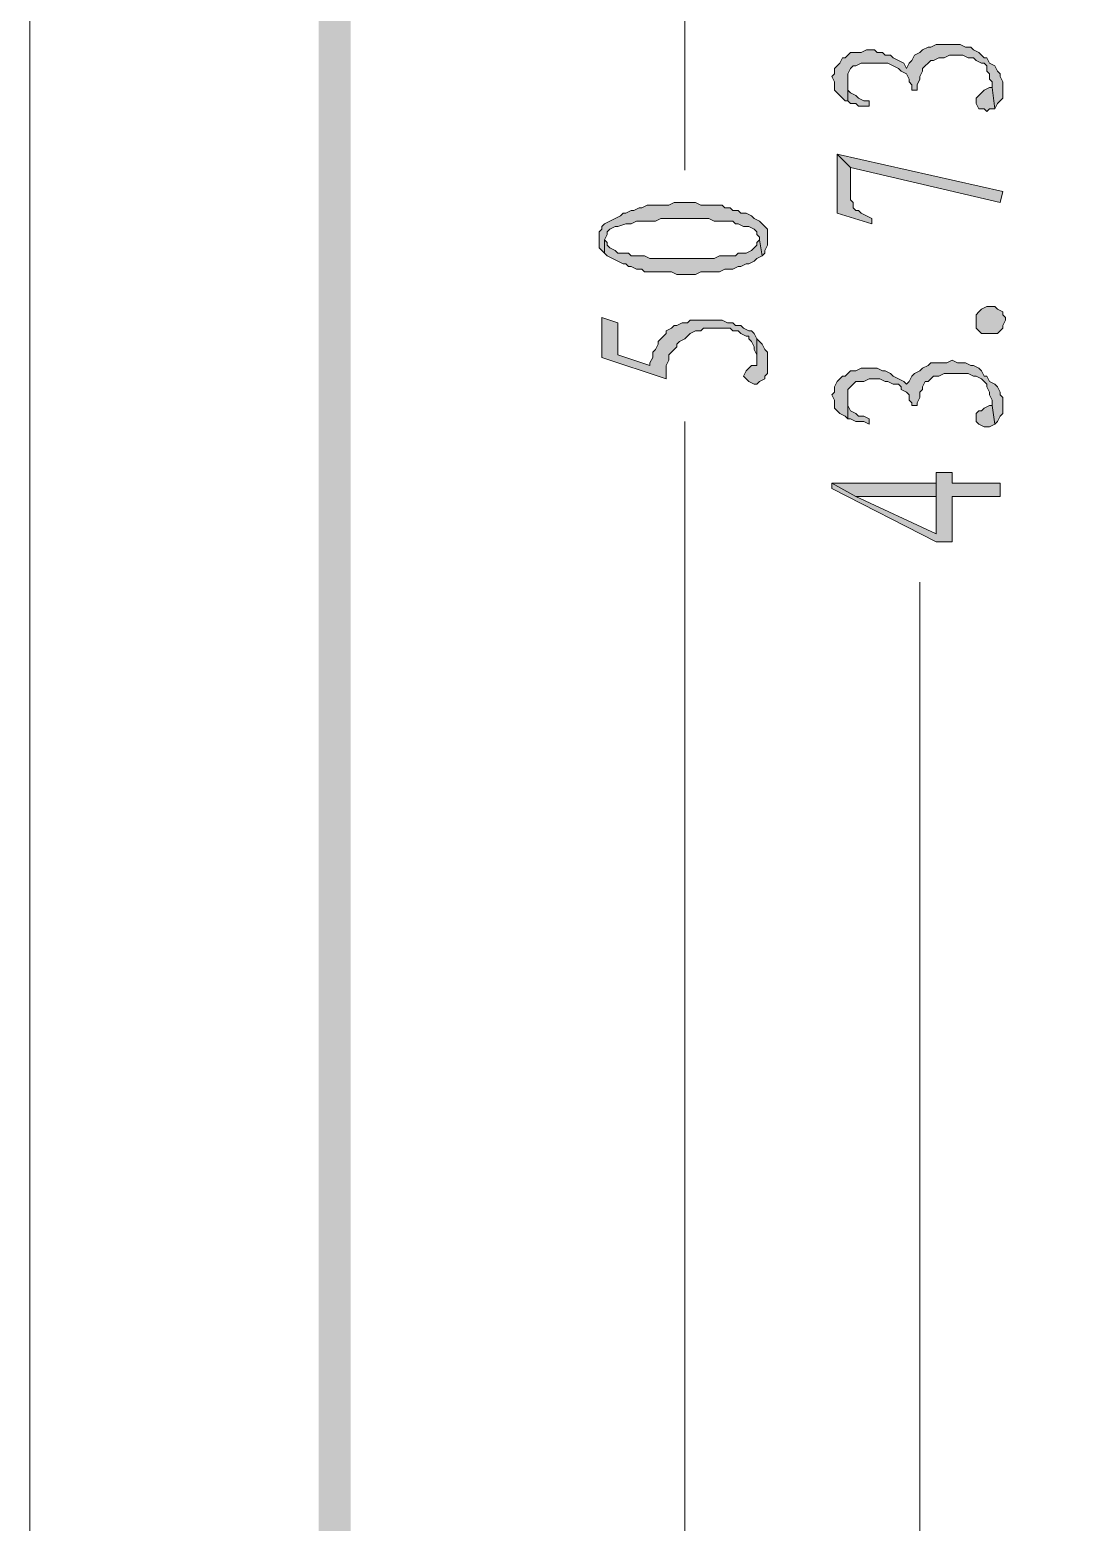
# Model space of a CAD drawing. Header units: millimetres. Extents: x 7 to 289, y 10 to 206.
# Drawn here: x 7.06 to 23.82, y 124.77 to 148.39 of the extents above; entities that cross this region are included whole.
import ezdxf

# ---------------------------------------------------------------- set-up
doc = ezdxf.new("R2010")
doc.units = ezdxf.units.MM

msp = doc.modelspace()

# ---------------------------------------------------------------- hatches: boundary and pattern name
h = msp.add_hatch(color=7)
h.dxf.hatch_style = 2
h.paths.add_polyline_path([(11.634011, 15.231992), (12.142011, 15.231992), (11.634011, 201.540886)])
h = msp.add_hatch(color=7)
h.dxf.hatch_style = 2
h.paths.add_polyline_path([(12.142011, 15.231992), (11.634011, 201.540886), (12.142011, 201.032886)])
at = {"true_color": 0xdda500}
h = msp.add_hatch(color=42, dxfattribs=at)
h.dxf.hatch_style = 2
h.paths.add_polyline_path([(19.762011, 147.650553), (19.804345, 147.565886), (19.804345, 147.481219), (19.804345, 147.438886), (19.846678, 147.396553), (19.889011, 147.354219), (19.973678, 147.269553), (20.016011, 147.269553), (20.016011, 147.608219), (20.016011, 147.650553), (20.016011, 147.692886), (20.058345, 147.777553), (20.100678, 147.819886), (20.143011, 147.819886), (20.227678, 147.862219), (20.270011, 147.862219), (20.354678, 147.862219), (20.481678, 147.862219), (20.524011, 147.862219), (20.608678, 147.862219), (20.651011, 147.862219), (20.735678, 147.819886), (20.820345, 147.777553), (20.862678, 147.735219), (20.947345, 147.692886), (20.989678, 147.608219), (20.989678, 147.565886), (21.032011, 147.523553), (21.032011, 147.438886), (21.116678, 147.438886), (21.116678, 147.523553), (21.159011, 147.608219), (21.159011, 147.650553), (21.201345, 147.735219), (21.201345, 147.777553), (21.243678, 147.819886), (21.286011, 147.862219), (21.328345, 147.904553), (21.370678, 147.904553), (21.455345, 147.946886), (21.540011, 147.946886), (21.624678, 147.989219), (21.709345, 147.989219), (21.751678, 147.989219), (21.836345, 147.989219), (21.921011, 147.946886), (22.005678, 147.946886), (22.048011, 147.904553), (22.132678, 147.862219), (22.175011, 147.862219), (22.217345, 147.819886), (22.217345, 147.735219), (22.259678, 147.692886), (22.259678, 147.608219), (22.302011, 147.565886), (22.302011, 147.481219), (22.344345, 147.142553), (22.386678, 147.227219), (22.429011, 147.269553), (22.471345, 147.311886), (22.471345, 147.396553), (22.471345, 147.481219), (22.471345, 147.523553), (22.471345, 147.565886), (22.429011, 147.650553), (22.429011, 147.692886), (22.386678, 147.735219), (22.344345, 147.819886), (22.259678, 147.862219), (22.217345, 147.946886), (22.175011, 147.946886), (22.132678, 147.989219), (22.090345, 148.031553), (22.005678, 148.073886), (21.963345, 148.116219), (21.878678, 148.116219), (21.794011, 148.158553), (21.751678, 148.158553), (21.667011, 148.158553), (21.582345, 148.158553), (21.497678, 148.158553), (21.413011, 148.158553), (21.328345, 148.116219), (21.286011, 148.116219), (21.201345, 148.073886), (21.159011, 148.031553), (21.074345, 147.989219), (21.032011, 147.904553), (20.989678, 147.862219), (20.947345, 147.777553), (20.905011, 147.862219), (20.820345, 147.904553), (20.735678, 147.946886), (20.693345, 147.989219), (20.608678, 147.989219), (20.566345, 148.031553), (20.481678, 148.031553), (20.439345, 148.073886), (20.354678, 148.073886), (20.312345, 148.073886), (20.227678, 148.031553), (20.143011, 148.031553), (20.058345, 148.031553), (20.016011, 147.989219), (19.973678, 147.946886), (19.931345, 147.946886), (19.889011, 147.862219), (19.846678, 147.819886), (19.804345, 147.777553), (19.804345, 147.735219), (19.804345, 147.692886)])
h = msp.add_hatch(color=42, dxfattribs=at)
h.dxf.hatch_style = 2
h.paths.add_polyline_path([(20.016011, 147.269553), (20.058345, 147.227219), (20.143011, 147.227219), (20.185345, 147.184886), (20.270011, 147.184886), (20.354678, 147.184886), (20.354678, 147.269553), (20.270011, 147.269553), (20.185345, 147.311886), (20.143011, 147.354219), (20.058345, 147.396553), (20.016011, 147.438886), (20.016011, 147.523553), (20.016011, 147.608219)])
h = msp.add_hatch(color=42, dxfattribs=at)
h.dxf.hatch_style = 2
h.paths.add_polyline_path([(22.048011, 147.269553), (22.048011, 147.227219), (22.090345, 147.142553), (22.175011, 147.142553), (22.217345, 147.100219), (22.259678, 147.142553), (22.344345, 147.142553), (22.302011, 147.481219), (22.259678, 147.481219), (22.175011, 147.438886), (22.132678, 147.396553), (22.090345, 147.354219), (22.048011, 147.311886)])
h = msp.add_hatch(color=42, dxfattribs=at)
h.dxf.hatch_style = 2
h.paths.add_polyline_path([(19.846678, 146.422886), (19.846678, 145.491553), (20.397011, 145.322219), (20.397011, 145.406886), (20.312345, 145.449219), (20.227678, 145.491553), (20.185345, 145.533886), (20.143011, 145.533886), (20.100678, 145.576219), (20.100678, 145.660886), (20.058345, 145.703219), (20.058345, 146.211219)])
h = msp.add_hatch(color=42, dxfattribs=at)
h.dxf.hatch_style = 2
h.paths.add_polyline_path([(19.846678, 146.422886), (20.058345, 146.211219), (22.429011, 145.660886), (22.471345, 145.830219)])
h = msp.add_hatch(color=42, dxfattribs=at)
h.dxf.hatch_style = 2
h.paths.add_polyline_path([(16.079011, 145.068219), (16.079011, 145.025886), (16.079011, 144.941219), (16.121345, 144.898886), (16.163678, 144.856553), (16.163678, 145.068219), (16.206011, 145.152886), (16.206011, 145.195219), (16.248345, 145.237553), (16.333011, 145.279886), (16.375345, 145.279886), (16.502345, 145.322219), (16.544678, 145.322219), (16.587011, 145.322219), (16.671678, 145.364553), (16.714011, 145.364553), (16.798678, 145.364553), (16.883345, 145.364553), (16.968011, 145.364553), (17.052678, 145.406886), (17.137345, 145.406886), (17.222011, 145.406886), (17.306678, 145.406886), (17.391345, 145.406886), (17.433678, 145.406886), (17.560678, 145.406886), (17.645345, 145.406886), (17.730011, 145.406886), (17.814678, 145.406886), (17.899345, 145.364553), (17.984011, 145.364553), (18.068678, 145.364553), (18.111011, 145.364553), (18.195678, 145.364553), (18.238011, 145.322219), (18.280345, 145.322219), (18.365011, 145.279886), (18.449678, 145.279886), (18.534345, 145.237553), (18.576678, 145.195219), (18.576678, 145.152886), (18.619011, 145.110553), (18.619011, 145.068219), (18.661345, 144.814219), (18.703678, 144.856553), (18.703678, 144.898886), (18.746011, 144.983553), (18.746011, 145.025886), (18.746011, 145.068219), (18.746011, 145.110553), (18.746011, 145.152886), (18.746011, 145.237553), (18.703678, 145.279886), (18.661345, 145.322219), (18.619011, 145.364553), (18.534345, 145.406886), (18.492011, 145.449219), (18.407345, 145.491553), (18.322678, 145.491553), (18.280345, 145.533886), (18.195678, 145.533886), (18.153345, 145.576219), (18.068678, 145.576219), (18.026345, 145.618553), (17.941678, 145.618553), (17.857011, 145.618553), (17.772345, 145.618553), (17.687678, 145.618553), (17.603011, 145.660886), (17.518345, 145.660886), (17.391345, 145.660886), (17.349011, 145.660886), (17.264345, 145.660886), (17.179678, 145.618553), (17.095011, 145.618553), (17.010345, 145.618553), (16.925678, 145.618553), (16.841011, 145.618553), (16.756345, 145.576219), (16.714011, 145.576219), (16.629345, 145.533886), (16.587011, 145.533886), (16.502345, 145.491553), (16.460011, 145.491553), (16.417678, 145.449219), (16.333011, 145.406886), (16.248345, 145.364553), (16.163678, 145.322219), (16.121345, 145.279886), (16.121345, 145.237553), (16.079011, 145.195219), (16.079011, 145.152886)])
h = msp.add_hatch(color=42, dxfattribs=at)
h.dxf.hatch_style = 2
h.paths.add_polyline_path([(16.163678, 144.856553), (16.206011, 144.814219), (16.290678, 144.771886), (16.375345, 144.729553), (16.460011, 144.687219), (16.502345, 144.687219), (16.544678, 144.644886), (16.587011, 144.644886), (16.671678, 144.602553), (16.756345, 144.602553), (16.798678, 144.560219), (16.883345, 144.560219), (16.968011, 144.560219), (17.052678, 144.560219), (17.137345, 144.560219), (17.222011, 144.560219), (17.306678, 144.517886), (17.391345, 144.517886), (17.476011, 144.517886), (17.603011, 144.517886), (17.687678, 144.560219), (17.772345, 144.560219), (17.857011, 144.560219), (17.941678, 144.560219), (17.984011, 144.560219), (18.068678, 144.602553), (18.153345, 144.602553), (18.195678, 144.602553), (18.280345, 144.644886), (18.322678, 144.644886), (18.407345, 144.687219), (18.449678, 144.687219), (18.534345, 144.729553), (18.576678, 144.771886), (18.661345, 144.814219), (18.619011, 145.068219), (18.576678, 145.025886), (18.576678, 144.983553), (18.534345, 144.941219), (18.492011, 144.898886), (18.407345, 144.856553), (18.280345, 144.856553), (18.238011, 144.814219), (18.153345, 144.814219), (18.111011, 144.814219), (18.026345, 144.814219), (17.984011, 144.814219), (17.899345, 144.771886), (17.814678, 144.771886), (17.730011, 144.771886), (17.603011, 144.771886), (17.518345, 144.771886), (17.391345, 144.771886), (17.306678, 144.771886), (17.222011, 144.771886), (17.137345, 144.771886), (17.052678, 144.771886), (16.968011, 144.771886), (16.883345, 144.771886), (16.798678, 144.814219), (16.714011, 144.814219), (16.671678, 144.814219), (16.587011, 144.814219), (16.544678, 144.856553), (16.502345, 144.856553), (16.460011, 144.856553), (16.375345, 144.856553), (16.333011, 144.898886), (16.248345, 144.941219), (16.206011, 144.983553), (16.206011, 145.025886), (16.163678, 145.068219)])
h = msp.add_hatch(color=42, dxfattribs=at)
h.dxf.hatch_style = 2
h.paths.add_polyline_path([(22.471345, 143.882886), (22.513678, 143.840553), (22.513678, 143.798219), (22.471345, 143.713553), (22.471345, 143.671219), (22.429011, 143.628886), (22.386678, 143.586553), (22.302011, 143.586553), (22.217345, 143.586553), (22.132678, 143.586553), (22.090345, 143.628886), (22.048011, 143.671219), (22.048011, 143.713553), (22.048011, 143.755886), (22.048011, 143.840553), (22.048011, 143.882886), (22.090345, 143.925219), (22.132678, 143.967553), (22.217345, 144.009886), (22.259678, 144.009886), (22.344345, 144.009886), (22.386678, 143.967553), (22.471345, 143.925219)])
h = msp.add_hatch(color=42, dxfattribs=at)
h.dxf.hatch_style = 2
h.paths.add_polyline_path([(16.121345, 143.840553), (16.121345, 143.205553), (17.137345, 142.866886), (17.137345, 142.951553), (17.137345, 143.036219), (17.137345, 143.078553), (17.179678, 143.163219), (17.179678, 143.247886), (17.222011, 143.290219), (17.264345, 143.332553), (17.306678, 143.374886), (17.306678, 143.417219), (17.349011, 143.459553), (17.433678, 143.501886), (17.476011, 143.544219), (17.518345, 143.586553), (17.603011, 143.628886), (17.687678, 143.628886), (17.730011, 143.671219), (17.814678, 143.671219), (17.899345, 143.671219), (17.984011, 143.671219), (18.068678, 143.671219), (18.153345, 143.671219), (18.195678, 143.628886), (18.280345, 143.628886), (18.322678, 143.586553), (18.407345, 143.544219), (18.449678, 143.544219), (18.449678, 143.501886), (18.492011, 143.459553), (18.534345, 143.374886), (18.534345, 143.332553), (18.576678, 143.247886), (18.576678, 143.163219), (18.576678, 143.078553), (18.576678, 143.501886), (18.534345, 143.586553), (18.492011, 143.628886), (18.449678, 143.628886), (18.365011, 143.671219), (18.322678, 143.713553), (18.238011, 143.713553), (18.195678, 143.755886), (18.111011, 143.755886), (18.026345, 143.798219), (17.941678, 143.798219), (17.857011, 143.798219), (17.772345, 143.798219), (17.687678, 143.798219), (17.603011, 143.798219), (17.518345, 143.798219), (17.476011, 143.755886), (17.391345, 143.755886), (17.306678, 143.713553), (17.264345, 143.713553), (17.222011, 143.671219), (17.137345, 143.628886), (17.137345, 143.586553), (17.095011, 143.544219), (17.052678, 143.501886), (17.010345, 143.459553), (17.010345, 143.417219), (16.968011, 143.332553), (16.925678, 143.290219), (16.925678, 143.205553), (16.883345, 143.120886), (16.883345, 143.078553), (16.375345, 143.247886), (16.375345, 143.755886)])
h = msp.add_hatch(color=42, dxfattribs=at)
h.dxf.hatch_style = 2
h.paths.add_polyline_path([(18.365011, 142.909219), (18.407345, 142.866886), (18.449678, 142.824553), (18.534345, 142.782219), (18.576678, 142.782219), (18.619011, 142.824553), (18.703678, 142.866886), (18.703678, 142.909219), (18.746011, 142.951553), (18.746011, 143.036219), (18.746011, 143.120886), (18.746011, 143.205553), (18.746011, 143.247886), (18.746011, 143.290219), (18.703678, 143.332553), (18.661345, 143.417219), (18.619011, 143.459553), (18.576678, 143.501886), (18.576678, 143.078553), (18.492011, 143.078553), (18.449678, 143.036219), (18.407345, 142.993886)])
h = msp.add_hatch(color=42, dxfattribs=at)
h.dxf.hatch_style = 2
h.paths.add_polyline_path([(19.762011, 142.612886), (19.804345, 142.528219), (19.804345, 142.485886), (19.804345, 142.401219), (19.846678, 142.358886), (19.889011, 142.316553), (19.973678, 142.274219), (20.016011, 142.231886), (20.016011, 142.570553), (20.016011, 142.612886), (20.016011, 142.697553), (20.058345, 142.739886), (20.100678, 142.782219), (20.143011, 142.824553), (20.227678, 142.824553), (20.270011, 142.824553), (20.354678, 142.866886), (20.481678, 142.866886), (20.524011, 142.866886), (20.608678, 142.824553), (20.651011, 142.824553), (20.735678, 142.782219), (20.820345, 142.782219), (20.862678, 142.739886), (20.862678, 142.697553), (20.947345, 142.655219), (20.989678, 142.612886), (20.989678, 142.528219), (21.032011, 142.485886), (21.032011, 142.443553), (21.116678, 142.443553), (21.116678, 142.485886), (21.159011, 142.570553), (21.159011, 142.655219), (21.201345, 142.697553), (21.201345, 142.739886), (21.243678, 142.824553), (21.286011, 142.824553), (21.328345, 142.866886), (21.370678, 142.909219), (21.455345, 142.909219), (21.540011, 142.951553), (21.624678, 142.951553), (21.709345, 142.951553), (21.751678, 142.951553), (21.836345, 142.951553), (21.921011, 142.951553), (22.005678, 142.909219), (22.048011, 142.909219), (22.132678, 142.866886), (22.175011, 142.824553), (22.217345, 142.782219), (22.217345, 142.739886), (22.259678, 142.655219), (22.259678, 142.612886), (22.302011, 142.528219), (22.302011, 142.443553), (22.344345, 142.147219), (22.386678, 142.189553), (22.429011, 142.274219), (22.471345, 142.316553), (22.471345, 142.401219), (22.471345, 142.443553), (22.471345, 142.485886), (22.471345, 142.570553), (22.429011, 142.612886), (22.429011, 142.655219), (22.386678, 142.739886), (22.344345, 142.782219), (22.259678, 142.824553), (22.217345, 142.909219), (22.175011, 142.909219), (22.132678, 142.993886), (22.090345, 143.036219), (22.005678, 143.078553), (21.963345, 143.078553), (21.878678, 143.120886), (21.794011, 143.120886), (21.751678, 143.120886), (21.667011, 143.163219), (21.582345, 143.120886), (21.497678, 143.120886), (21.413011, 143.120886), (21.328345, 143.120886), (21.286011, 143.078553), (21.201345, 143.036219), (21.159011, 142.993886), (21.074345, 142.951553), (21.032011, 142.909219), (20.989678, 142.824553), (20.947345, 142.782219), (20.905011, 142.824553), (20.820345, 142.866886), (20.735678, 142.909219), (20.693345, 142.951553), (20.608678, 142.993886), (20.566345, 142.993886), (20.481678, 143.036219), (20.439345, 143.036219), (20.354678, 143.036219), (20.312345, 143.036219), (20.227678, 143.036219), (20.143011, 142.993886), (20.058345, 142.993886), (20.016011, 142.951553), (19.973678, 142.909219), (19.931345, 142.909219), (19.889011, 142.866886), (19.846678, 142.824553), (19.804345, 142.739886), (19.804345, 142.697553), (19.804345, 142.655219)])
h = msp.add_hatch(color=42, dxfattribs=at)
h.dxf.hatch_style = 2
h.paths.add_polyline_path([(20.016011, 142.231886), (20.058345, 142.231886), (20.143011, 142.189553), (20.185345, 142.189553), (20.270011, 142.189553), (20.354678, 142.147219), (20.354678, 142.231886), (20.270011, 142.274219), (20.185345, 142.274219), (20.143011, 142.316553), (20.058345, 142.358886), (20.016011, 142.443553), (20.016011, 142.485886), (20.016011, 142.570553)])
h = msp.add_hatch(color=42, dxfattribs=at)
h.dxf.hatch_style = 2
h.paths.add_polyline_path([(22.048011, 142.231886), (22.048011, 142.189553), (22.090345, 142.147219), (22.175011, 142.104886), (22.217345, 142.104886), (22.259678, 142.104886), (22.344345, 142.147219), (22.302011, 142.443553), (22.259678, 142.443553), (22.175011, 142.401219), (22.132678, 142.358886), (22.090345, 142.358886), (22.048011, 142.316553)])
h = msp.add_hatch(color=42, dxfattribs=at)
h.dxf.hatch_style = 2
h.paths.add_polyline_path([(19.762011, 141.215886), (19.762011, 141.131219), (21.413011, 140.284553), (21.667011, 140.284553), (21.667011, 141.004219), (22.429011, 141.004219), (22.429011, 141.215886), (21.667011, 141.215886), (21.667011, 141.385219), (21.413011, 141.385219), (21.413011, 141.215886), (21.413011, 140.411553), (20.143011, 141.004219)])
h = msp.add_hatch(color=42, dxfattribs=at)
h.dxf.hatch_style = 2
h.paths.add_polyline_path([(19.762011, 141.215886), (20.143011, 141.004219), (21.413011, 141.004219), (21.413011, 140.411553), (21.413011, 141.215886)])

# ---------------------------------------------------------------- linework, layer by layer
at = {"color": 7, "lineweight": 0}
msp.add_lwpolyline([(7.062011, 10.405992), (288.705678, 10.405992), (288.705678, 206.112992), (7.062011, 206.112992)], close=True, dxfattribs=at)
at = {"color": 3, "lineweight": 0, "true_color": 0x00ff00}
for points in [[(17.433678, 172.838886), (17.433678, 146.168886)], [(17.433678, 115.519553), (17.433678, 142.189553)], [(21.159011, 119.414219), (21.159011, 139.649553)]]:
    msp.add_lwpolyline(points, dxfattribs=at)
at = {"color": 42, "lineweight": 0, "true_color": 0xdda500}
for points in [[(19.762011, 147.650553), (19.804345, 147.565886), (19.804345, 147.481219), (19.804345, 147.438886), (19.846678, 147.396553), (19.889011, 147.354219), (19.973678, 147.269553), (20.016011, 147.269553), (20.016011, 147.608219), (20.016011, 147.650553), (20.016011, 147.692886), (20.058345, 147.777553), (20.100678, 147.819886), (20.143011, 147.819886), (20.227678, 147.862219), (20.270011, 147.862219), (20.354678, 147.862219), (20.481678, 147.862219), (20.524011, 147.862219), (20.608678, 147.862219), (20.651011, 147.862219), (20.735678, 147.819886), (20.820345, 147.777553), (20.862678, 147.735219), (20.947345, 147.692886), (20.989678, 147.608219), (20.989678, 147.565886), (21.032011, 147.523553), (21.032011, 147.438886), (21.116678, 147.438886), (21.116678, 147.523553), (21.159011, 147.608219), (21.159011, 147.650553), (21.201345, 147.735219), (21.201345, 147.777553), (21.243678, 147.819886), (21.286011, 147.862219), (21.328345, 147.904553), (21.370678, 147.904553), (21.455345, 147.946886), (21.540011, 147.946886), (21.624678, 147.989219), (21.709345, 147.989219), (21.751678, 147.989219), (21.836345, 147.989219), (21.921011, 147.946886), (22.005678, 147.946886), (22.048011, 147.904553), (22.132678, 147.862219), (22.175011, 147.862219), (22.217345, 147.819886), (22.217345, 147.735219), (22.259678, 147.692886), (22.259678, 147.608219), (22.302011, 147.565886), (22.302011, 147.481219), (22.344345, 147.142553), (22.386678, 147.227219), (22.429011, 147.269553), (22.471345, 147.311886), (22.471345, 147.396553), (22.471345, 147.481219), (22.471345, 147.523553), (22.471345, 147.565886), (22.429011, 147.650553), (22.429011, 147.692886), (22.386678, 147.735219), (22.344345, 147.819886), (22.259678, 147.862219), (22.217345, 147.946886), (22.175011, 147.946886), (22.132678, 147.989219), (22.090345, 148.031553), (22.005678, 148.073886), (21.963345, 148.116219), (21.878678, 148.116219), (21.794011, 148.158553), (21.751678, 148.158553), (21.667011, 148.158553), (21.582345, 148.158553), (21.497678, 148.158553), (21.413011, 148.158553), (21.328345, 148.116219), (21.286011, 148.116219), (21.201345, 148.073886), (21.159011, 148.031553), (21.074345, 147.989219), (21.032011, 147.904553), (20.989678, 147.862219), (20.947345, 147.777553), (20.905011, 147.862219), (20.820345, 147.904553), (20.735678, 147.946886), (20.693345, 147.989219), (20.608678, 147.989219), (20.566345, 148.031553), (20.481678, 148.031553), (20.439345, 148.073886), (20.354678, 148.073886), (20.312345, 148.073886), (20.227678, 148.031553), (20.143011, 148.031553), (20.058345, 148.031553), (20.016011, 147.989219), (19.973678, 147.946886), (19.931345, 147.946886), (19.889011, 147.862219), (19.846678, 147.819886), (19.804345, 147.777553), (19.804345, 147.735219), (19.804345, 147.692886)], [(20.016011, 147.269553), (20.058345, 147.227219), (20.143011, 147.227219), (20.185345, 147.184886), (20.270011, 147.184886), (20.354678, 147.184886), (20.354678, 147.269553), (20.270011, 147.269553), (20.185345, 147.311886), (20.143011, 147.354219), (20.058345, 147.396553), (20.016011, 147.438886), (20.016011, 147.523553), (20.016011, 147.608219)], [(22.048011, 147.269553), (22.048011, 147.227219), (22.090345, 147.142553), (22.175011, 147.142553), (22.217345, 147.100219), (22.259678, 147.142553), (22.344345, 147.142553), (22.302011, 147.481219), (22.259678, 147.481219), (22.175011, 147.438886), (22.132678, 147.396553), (22.090345, 147.354219), (22.048011, 147.311886)], [(19.846678, 146.422886), (19.846678, 145.491553), (20.397011, 145.322219), (20.397011, 145.406886), (20.312345, 145.449219), (20.227678, 145.491553), (20.185345, 145.533886), (20.143011, 145.533886), (20.100678, 145.576219), (20.100678, 145.660886), (20.058345, 145.703219), (20.058345, 146.211219)], [(19.846678, 146.422886), (20.058345, 146.211219), (22.429011, 145.660886), (22.471345, 145.830219)], [(16.079011, 145.068219), (16.079011, 145.025886), (16.079011, 144.941219), (16.121345, 144.898886), (16.163678, 144.856553), (16.163678, 145.068219), (16.206011, 145.152886), (16.206011, 145.195219), (16.248345, 145.237553), (16.333011, 145.279886), (16.375345, 145.279886), (16.502345, 145.322219), (16.544678, 145.322219), (16.587011, 145.322219), (16.671678, 145.364553), (16.714011, 145.364553), (16.798678, 145.364553), (16.883345, 145.364553), (16.968011, 145.364553), (17.052678, 145.406886), (17.137345, 145.406886), (17.222011, 145.406886), (17.306678, 145.406886), (17.391345, 145.406886), (17.433678, 145.406886), (17.560678, 145.406886), (17.645345, 145.406886), (17.730011, 145.406886), (17.814678, 145.406886), (17.899345, 145.364553), (17.984011, 145.364553), (18.068678, 145.364553), (18.111011, 145.364553), (18.195678, 145.364553), (18.238011, 145.322219), (18.280345, 145.322219), (18.365011, 145.279886), (18.449678, 145.279886), (18.534345, 145.237553), (18.576678, 145.195219), (18.576678, 145.152886), (18.619011, 145.110553), (18.619011, 145.068219), (18.661345, 144.814219), (18.703678, 144.856553), (18.703678, 144.898886), (18.746011, 144.983553), (18.746011, 145.025886), (18.746011, 145.068219), (18.746011, 145.110553), (18.746011, 145.152886), (18.746011, 145.237553), (18.703678, 145.279886), (18.661345, 145.322219), (18.619011, 145.364553), (18.534345, 145.406886), (18.492011, 145.449219), (18.407345, 145.491553), (18.322678, 145.491553), (18.280345, 145.533886), (18.195678, 145.533886), (18.153345, 145.576219), (18.068678, 145.576219), (18.026345, 145.618553), (17.941678, 145.618553), (17.857011, 145.618553), (17.772345, 145.618553), (17.687678, 145.618553), (17.603011, 145.660886), (17.518345, 145.660886), (17.391345, 145.660886), (17.349011, 145.660886), (17.264345, 145.660886), (17.179678, 145.618553), (17.095011, 145.618553), (17.010345, 145.618553), (16.925678, 145.618553), (16.841011, 145.618553), (16.756345, 145.576219), (16.714011, 145.576219), (16.629345, 145.533886), (16.587011, 145.533886), (16.502345, 145.491553), (16.460011, 145.491553), (16.417678, 145.449219), (16.333011, 145.406886), (16.248345, 145.364553), (16.163678, 145.322219), (16.121345, 145.279886), (16.121345, 145.237553), (16.079011, 145.195219), (16.079011, 145.152886)], [(16.163678, 144.856553), (16.206011, 144.814219), (16.290678, 144.771886), (16.375345, 144.729553), (16.460011, 144.687219), (16.502345, 144.687219), (16.544678, 144.644886), (16.587011, 144.644886), (16.671678, 144.602553), (16.756345, 144.602553), (16.798678, 144.560219), (16.883345, 144.560219), (16.968011, 144.560219), (17.052678, 144.560219), (17.137345, 144.560219), (17.222011, 144.560219), (17.306678, 144.517886), (17.391345, 144.517886), (17.476011, 144.517886), (17.603011, 144.517886), (17.687678, 144.560219), (17.772345, 144.560219), (17.857011, 144.560219), (17.941678, 144.560219), (17.984011, 144.560219), (18.068678, 144.602553), (18.153345, 144.602553), (18.195678, 144.602553), (18.280345, 144.644886), (18.322678, 144.644886), (18.407345, 144.687219), (18.449678, 144.687219), (18.534345, 144.729553), (18.576678, 144.771886), (18.661345, 144.814219), (18.619011, 145.068219), (18.576678, 145.025886), (18.576678, 144.983553), (18.534345, 144.941219), (18.492011, 144.898886), (18.407345, 144.856553), (18.280345, 144.856553), (18.238011, 144.814219), (18.153345, 144.814219), (18.111011, 144.814219), (18.026345, 144.814219), (17.984011, 144.814219), (17.899345, 144.771886), (17.814678, 144.771886), (17.730011, 144.771886), (17.603011, 144.771886), (17.518345, 144.771886), (17.391345, 144.771886), (17.306678, 144.771886), (17.222011, 144.771886), (17.137345, 144.771886), (17.052678, 144.771886), (16.968011, 144.771886), (16.883345, 144.771886), (16.798678, 144.814219), (16.714011, 144.814219), (16.671678, 144.814219), (16.587011, 144.814219), (16.544678, 144.856553), (16.502345, 144.856553), (16.460011, 144.856553), (16.375345, 144.856553), (16.333011, 144.898886), (16.248345, 144.941219), (16.206011, 144.983553), (16.206011, 145.025886), (16.163678, 145.068219)], [(22.471345, 143.882886), (22.513678, 143.840553), (22.513678, 143.798219), (22.471345, 143.713553), (22.471345, 143.671219), (22.429011, 143.628886), (22.386678, 143.586553), (22.302011, 143.586553), (22.217345, 143.586553), (22.132678, 143.586553), (22.090345, 143.628886), (22.048011, 143.671219), (22.048011, 143.713553), (22.048011, 143.755886), (22.048011, 143.840553), (22.048011, 143.882886), (22.090345, 143.925219), (22.132678, 143.967553), (22.217345, 144.009886), (22.259678, 144.009886), (22.344345, 144.009886), (22.386678, 143.967553), (22.471345, 143.925219)], [(16.121345, 143.840553), (16.121345, 143.205553), (17.137345, 142.866886), (17.137345, 142.951553), (17.137345, 143.036219), (17.137345, 143.078553), (17.179678, 143.163219), (17.179678, 143.247886), (17.222011, 143.290219), (17.264345, 143.332553), (17.306678, 143.374886), (17.306678, 143.417219), (17.349011, 143.459553), (17.433678, 143.501886), (17.476011, 143.544219), (17.518345, 143.586553), (17.603011, 143.628886), (17.687678, 143.628886), (17.730011, 143.671219), (17.814678, 143.671219), (17.899345, 143.671219), (17.984011, 143.671219), (18.068678, 143.671219), (18.153345, 143.671219), (18.195678, 143.628886), (18.280345, 143.628886), (18.322678, 143.586553), (18.407345, 143.544219), (18.449678, 143.544219), (18.449678, 143.501886), (18.492011, 143.459553), (18.534345, 143.374886), (18.534345, 143.332553), (18.576678, 143.247886), (18.576678, 143.163219), (18.576678, 143.078553), (18.576678, 143.501886), (18.534345, 143.586553), (18.492011, 143.628886), (18.449678, 143.628886), (18.365011, 143.671219), (18.322678, 143.713553), (18.238011, 143.713553), (18.195678, 143.755886), (18.111011, 143.755886), (18.026345, 143.798219), (17.941678, 143.798219), (17.857011, 143.798219), (17.772345, 143.798219), (17.687678, 143.798219), (17.603011, 143.798219), (17.518345, 143.798219), (17.476011, 143.755886), (17.391345, 143.755886), (17.306678, 143.713553), (17.264345, 143.713553), (17.222011, 143.671219), (17.137345, 143.628886), (17.137345, 143.586553), (17.095011, 143.544219), (17.052678, 143.501886), (17.010345, 143.459553), (17.010345, 143.417219), (16.968011, 143.332553), (16.925678, 143.290219), (16.925678, 143.205553), (16.883345, 143.120886), (16.883345, 143.078553), (16.375345, 143.247886), (16.375345, 143.755886)], [(18.365011, 142.909219), (18.407345, 142.866886), (18.449678, 142.824553), (18.534345, 142.782219), (18.576678, 142.782219), (18.619011, 142.824553), (18.703678, 142.866886), (18.703678, 142.909219), (18.746011, 142.951553), (18.746011, 143.036219), (18.746011, 143.120886), (18.746011, 143.205553), (18.746011, 143.247886), (18.746011, 143.290219), (18.703678, 143.332553), (18.661345, 143.417219), (18.619011, 143.459553), (18.576678, 143.501886), (18.576678, 143.078553), (18.492011, 143.078553), (18.449678, 143.036219), (18.407345, 142.993886)], [(19.762011, 142.612886), (19.804345, 142.528219), (19.804345, 142.485886), (19.804345, 142.401219), (19.846678, 142.358886), (19.889011, 142.316553), (19.973678, 142.274219), (20.016011, 142.231886), (20.016011, 142.570553), (20.016011, 142.612886), (20.016011, 142.697553), (20.058345, 142.739886), (20.100678, 142.782219), (20.143011, 142.824553), (20.227678, 142.824553), (20.270011, 142.824553), (20.354678, 142.866886), (20.481678, 142.866886), (20.524011, 142.866886), (20.608678, 142.824553), (20.651011, 142.824553), (20.735678, 142.782219), (20.820345, 142.782219), (20.862678, 142.739886), (20.862678, 142.697553), (20.947345, 142.655219), (20.989678, 142.612886), (20.989678, 142.528219), (21.032011, 142.485886), (21.032011, 142.443553), (21.116678, 142.443553), (21.116678, 142.485886), (21.159011, 142.570553), (21.159011, 142.655219), (21.201345, 142.697553), (21.201345, 142.739886), (21.243678, 142.824553), (21.286011, 142.824553), (21.328345, 142.866886), (21.370678, 142.909219), (21.455345, 142.909219), (21.540011, 142.951553), (21.624678, 142.951553), (21.709345, 142.951553), (21.751678, 142.951553), (21.836345, 142.951553), (21.921011, 142.951553), (22.005678, 142.909219), (22.048011, 142.909219), (22.132678, 142.866886), (22.175011, 142.824553), (22.217345, 142.782219), (22.217345, 142.739886), (22.259678, 142.655219), (22.259678, 142.612886), (22.302011, 142.528219), (22.302011, 142.443553), (22.344345, 142.147219), (22.386678, 142.189553), (22.429011, 142.274219), (22.471345, 142.316553), (22.471345, 142.401219), (22.471345, 142.443553), (22.471345, 142.485886), (22.471345, 142.570553), (22.429011, 142.612886), (22.429011, 142.655219), (22.386678, 142.739886), (22.344345, 142.782219), (22.259678, 142.824553), (22.217345, 142.909219), (22.175011, 142.909219), (22.132678, 142.993886), (22.090345, 143.036219), (22.005678, 143.078553), (21.963345, 143.078553), (21.878678, 143.120886), (21.794011, 143.120886), (21.751678, 143.120886), (21.667011, 143.163219), (21.582345, 143.120886), (21.497678, 143.120886), (21.413011, 143.120886), (21.328345, 143.120886), (21.286011, 143.078553), (21.201345, 143.036219), (21.159011, 142.993886), (21.074345, 142.951553), (21.032011, 142.909219), (20.989678, 142.824553), (20.947345, 142.782219), (20.905011, 142.824553), (20.820345, 142.866886), (20.735678, 142.909219), (20.693345, 142.951553), (20.608678, 142.993886), (20.566345, 142.993886), (20.481678, 143.036219), (20.439345, 143.036219), (20.354678, 143.036219), (20.312345, 143.036219), (20.227678, 143.036219), (20.143011, 142.993886), (20.058345, 142.993886), (20.016011, 142.951553), (19.973678, 142.909219), (19.931345, 142.909219), (19.889011, 142.866886), (19.846678, 142.824553), (19.804345, 142.739886), (19.804345, 142.697553), (19.804345, 142.655219)], [(20.016011, 142.231886), (20.058345, 142.231886), (20.143011, 142.189553), (20.185345, 142.189553), (20.270011, 142.189553), (20.354678, 142.147219), (20.354678, 142.231886), (20.270011, 142.274219), (20.185345, 142.274219), (20.143011, 142.316553), (20.058345, 142.358886), (20.016011, 142.443553), (20.016011, 142.485886), (20.016011, 142.570553)], [(22.048011, 142.231886), (22.048011, 142.189553), (22.090345, 142.147219), (22.175011, 142.104886), (22.217345, 142.104886), (22.259678, 142.104886), (22.344345, 142.147219), (22.302011, 142.443553), (22.259678, 142.443553), (22.175011, 142.401219), (22.132678, 142.358886), (22.090345, 142.358886), (22.048011, 142.316553)], [(19.762011, 141.215886), (19.762011, 141.131219), (21.413011, 140.284553), (21.667011, 140.284553), (21.667011, 141.004219), (22.429011, 141.004219), (22.429011, 141.215886), (21.667011, 141.215886), (21.667011, 141.385219), (21.413011, 141.385219), (21.413011, 141.215886), (21.413011, 140.411553), (20.143011, 141.004219)], [(19.762011, 141.215886), (20.143011, 141.004219), (21.413011, 141.004219), (21.413011, 140.411553), (21.413011, 141.215886)]]:
    msp.add_lwpolyline(points, close=True, dxfattribs=at)

doc.saveas('drawing.dxf')
